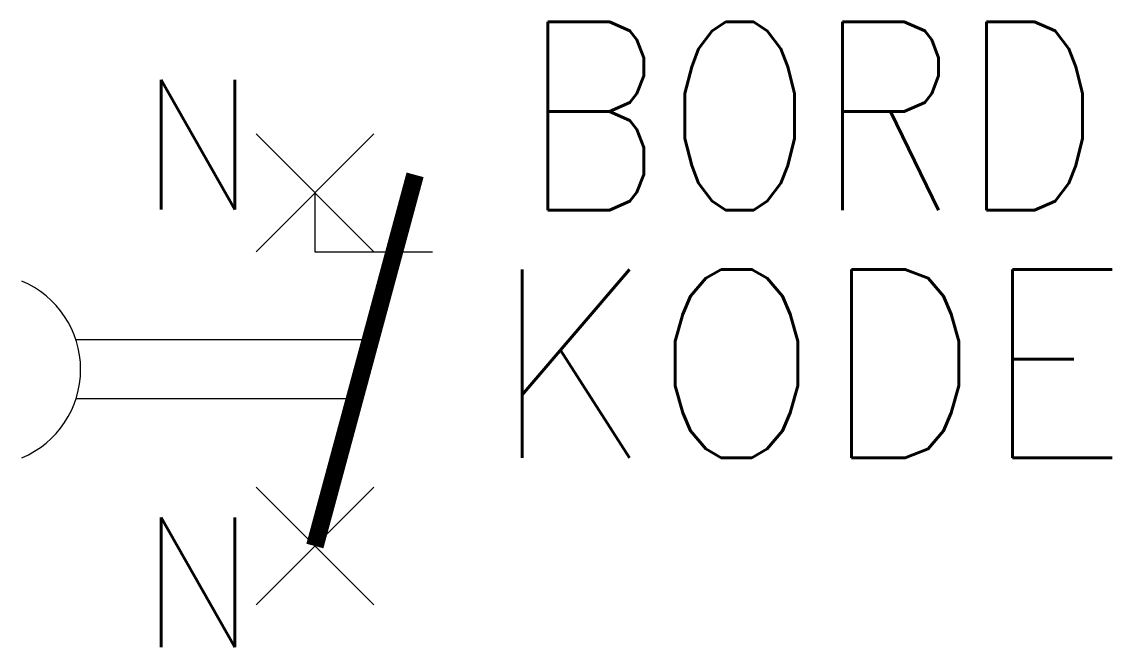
# Model space of a CAD drawing. Extents: x 30 to 48.6, y 133.3 to 143.9.
import ezdxf
from ezdxf.enums import TextEntityAlignment as Align

# ---------------------------------------------------------------- set-up
doc = ezdxf.new("R2010")
doc.units = 0
doc.header["$LTSCALE"] = 6
doc.header["$PDMODE"] = 3
doc.linetypes.add('DASHED', pattern=[0])
for name, color, linetype in [('1', 7, 'CONTINUOUS'), ('10', 1, 'DASHED'), ('11', 3, 'DASHED'), ('12', 2, 'DASHED'), ('C', 7, 'CONTINUOUS')]:
    doc.layers.add(name, color=color, linetype=linetype)
doc.styles.get("Standard").update_dxf_attribs({"font": 'simplex', "width": 0.85})

msp = doc.modelspace()

# ---------------------------------------------------------------- linework, layer by layer
at = {"layer": '1', "color": 0}
for p, q in [((35, 141), (35, 140)), ((35, 140), (37, 140)), ((35.938, 138.5), (30.939, 138.5)), ((35.67, 137.5), (30.939, 137.5))]:
    msp.add_line(p, q, dxfattribs=at)
at = {"layer": '1', "color": 0, "const_width": 0.3}
msp.add_lwpolyline([(35, 135), (36.703, 141.305)], dxfattribs=at)
at = {"layer": '1', "color": 0}
msp.add_arc((29.393, 138), 1.625, 292.6199, 67.3801, dxfattribs=at)
at = {"layer": 'C', "color": 0}
for p in [(35, 141), (35, 135)]:
    msp.add_point(p, dxfattribs=at)

# ---------------------------------------------------------------- texts
at = {"layer": '10', "color": 0, "width": 0.95}
for p in [(34, 140.718), (34, 133.282)]:
    msp.add_attdef('N', text='', height=2.2, dxfattribs=at).set_placement(p, align=Align.RIGHT)
at = {"layer": '11', "color": 0, "width": 0.85}
msp.add_attdef('BORD', (38.491, 140.704), '', height=3.2, dxfattribs=at)
at = {"layer": '12', "color": 0, "width": 0.95}
msp.add_attdef('KODE', (38, 136.5), '-K', height=3.2, dxfattribs=at)

doc.saveas('drawing.dxf')
